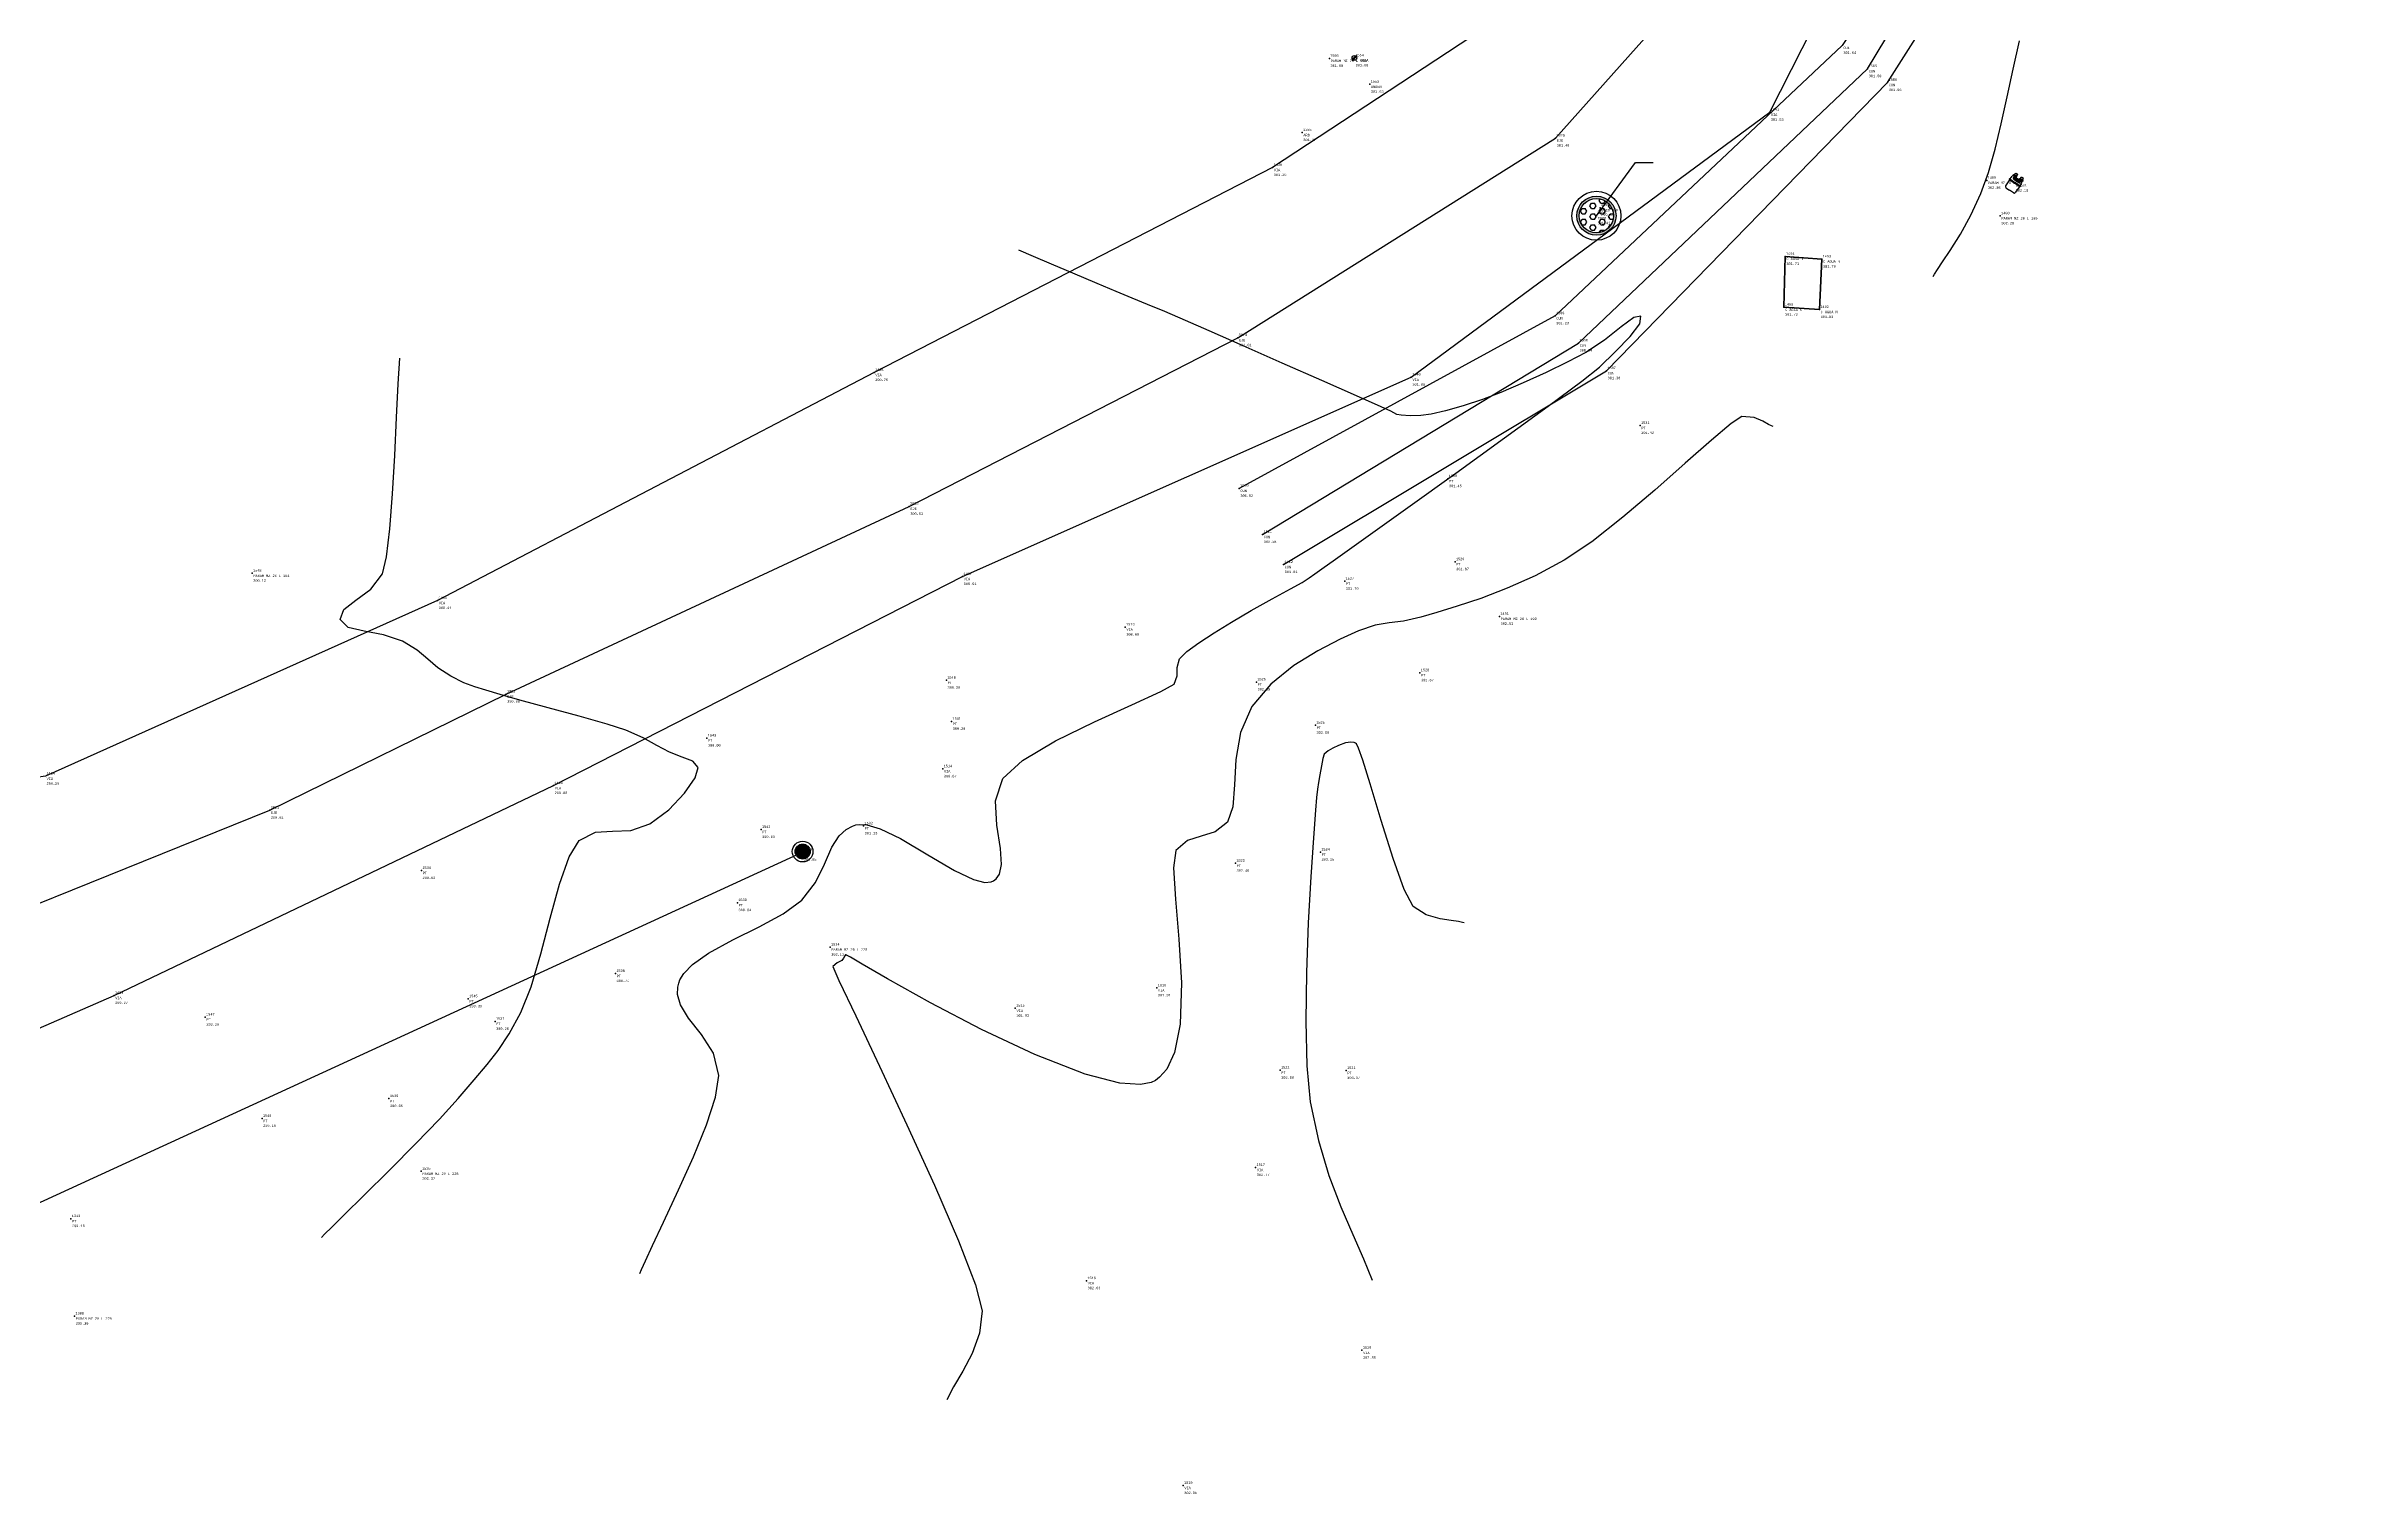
# Model space of a CAD drawing. Header units: metres. Extents: x 5050628 to 5051715, y 2427226 to 2427693.
# Drawn here: x 5051230.58 to 5051277.56, y 2427319.34 to 2427348.92 of the extents above; entities that cross this region are included whole.
import ezdxf
from ezdxf.enums import TextEntityAlignment as Align

# ---------------------------------------------------------------- set-up
doc = ezdxf.new("R2010")
doc.units = ezdxf.units.M
for name, color, linetype in [('1. Eje Vía', 7, 'Continuous'), ('2', 7, 'Continuous'), ('C-TOPO-MINR-N', 11, 'Continuous'), ('CONTADOR AGUA', 255, 'Continuous'), ('Cuneta N', 150, 'Continuous'), ('CVL_PUNTO', 2, 'Continuous'), ('CVL_PUNTO_COR', 2, 'Continuous'), ('CVL_PUNTO_NUM', 2, 'Continuous'), ('POSTE', 2, 'Continuous'), ('POZO', 251, 'Continuous'), ('Red Baja Tension', 30, 'Continuous'), ('Texto', 7, 'Continuous'), ('Vía', 40, 'Continuous')]:
    doc.layers.add(name, color=color, linetype=linetype)
doc.layers.add('C. Agua Negras', color=35, linetype='Continuous', lineweight=40)
doc.layers.add('Poste Baja tension', color=30, linetype='Continuous', lineweight=100)
doc.styles.add('MONOTXT4', font='monotxt4.shx')

# ---------------------------------------------------------------- blocks, each defined once
blk = doc.blocks.new('POZO')
h = blk.add_hatch(color=251)
h.dxf.hatch_style = 1
h.paths.add_polyline_path([(0.4, 0, 1), (-0.4, 0, 1)])
h.paths.add_polyline_path([(-0.35, 0, -1), (0.35, 0, -1)], flags=16)
h = blk.add_hatch()
h.set_pattern_fill('HEX', color=252, scale=0.02)
h.set_pattern_definition([(0, (-1173315.06659, -1368270.07615), (0, 0.109985226308), [0.0635, -0.127]), (120, (-1173315.06659, -1368270.07615), (-0.095250000024, -0.054992613154), [0.0635, -0.127]), (60, (-1173315.00309, -1368270.07615), (-0.095250000024, 0.054992613154), [0.0635, -0.127])])
h.paths.add_polyline_path([(-0.35, 0, 1), (0.35, 0, 1)])
at = {"color": 252}
for radius in [0.5, 0.4, 0.35]:
    blk.add_circle((0, 0), radius, dxfattribs=at)
blk = doc.blocks.new('POSTE')
at = {"layer": 'POSTE'}
h = blk.add_hatch(color=30, dxfattribs=at)
edge = h.paths.add_edge_path()
edge.add_arc((992.96, 972.38), 0.558, 0, 360)
at = {"layer": 'POSTE', "color": 30}
for radius in [0.768, 0.558]:
    blk.add_circle((992.96, 972.38, 192.94), radius, dxfattribs=at)
blk = doc.blocks.new('A$Cd4a49434')
at = {"layer": 'POSTE', "xscale": 0.6787685145199105, "yscale": 0.6787685145199105, "zscale": 0.6787685145199105, "rotation": 349.84833}
blk.add_blockref('POSTE', (-779.25, -530.37, 158.25), dxfattribs=at)
blk = doc.blocks.new('CONT')
for p, q in [((-0.02, 0.02), (-0.14, -0.11)), ((-0.02, 0.02), (0.11, 0.14)), ((0.02, -0.02), (0.14, 0.11)), ((0.02, -0.02), (-0.11, -0.14))]:
    blk.add_line(p, q)
blk.add_circle((0, 0), 0.125)
blk = doc.blocks.new('A$Cf7b1f20d')
at = {"layer": '2', "xscale": 2, "yscale": 2, "zscale": 2}
blk.add_blockref('CONT', (0.28, 0.28), dxfattribs=at)
blk = doc.blocks.new('*X64')
at = {"color": 0}
for p, q in [((834, 177, 2), (835, 178, 2)), ((834, 177, 2), (834, 178, 2)), ((834, 177, 2), (834, 178, 2)), ((834, 176, 2), (834, 177, 2)), ((834, 175, 2), (834, 176, 2)), ((834, 176, 2), (834, 176, 2)), ((834, 174, 2), (835, 175, 2)), ((834, 174, 2), (835, 175, 2)), ((834, 175, 2), (834, 175, 2)), ((835, 176, 2), (837, 178, 2)), ((835, 177, 2), (836, 178, 2)), ((835, 177, 2), (836, 178, 2)), ((835, 177, 2), (835, 178, 2)), ((835, 176, 2), (836, 177, 2)), ((835, 174, 2), (836, 176, 2)), ((835, 175, 2), (836, 176, 2)), ((835, 174, 2), (836, 175, 2)), ((836, 174, 2), (836, 175, 2)), ((836, 174, 2), (837, 175, 2)), ((837, 176, 2), (839, 178, 2)), ((837, 177, 2), (838, 178, 2)), ((837, 177, 2), (838, 178, 2)), ((837, 177, 2), (837, 178, 2)), ((837, 176, 2), (839, 178, 2)), ((837, 176, 2), (838, 177, 2)), ((837, 175, 2), (838, 176, 2)), ((837, 174, 2), (838, 176, 2)), ((837, 174, 2), (837, 175, 2)), ((838, 174, 2), (838, 175, 2)), ((838, 174, 2), (839, 175, 2)), ((838, 174, 2), (839, 175, 2)), ((839, 177, 2), (839, 178, 2)), ((839, 177, 2), (840, 178, 2)), ((839, 177, 2), (840, 177, 2)), ((839, 176, 2), (840, 177, 2)), ((839, 176, 2), (840, 177, 2)), ((839, 175, 2), (840, 176, 2)), ((839, 174, 2), (840, 176, 2)), ((839, 174, 2), (840, 175, 2)), ((840, 174, 2), (840, 175, 2))]:
    blk.add_line(p, q, dxfattribs=at)
blk = doc.blocks.new('gas')
for p, q in [((840269.27, 1366923.32, -0.27), (840269.23, 1366923.32, -0.27)), ((840269.23, 1366923.24, -0.27), (840269.23, 1366923.32, -0.27)), ((840269.28, 1366923.28, -0.27), (840269.23, 1366923.28, -0.27)), ((840269.27, 1366923.24, -0.27), (840269.23, 1366923.24, -0.27)), ((840269.28, 1366923.33, -0.27), (840269.31, 1366923.67, -0.27)), ((840269.28, 1366923.32, -0.27), (840269.9, 1366923.32, -0.27)), ((840269.28, 1366923.28, -0.27), (840269.9, 1366923.28, -0.27)), ((840269.28, 1366923.24, -0.27), (840269.9, 1366923.24, -0.27)), ((840269.28, 1366923.23, -0.27), (840269.31, 1366922.48, -0.27)), ((840269.36, 1366923.8, -0.27), (840269.36, 1366923.91, -0.27)), ((840269.36, 1366923.82, -0.27), (840269.74, 1366923.82, -0.27)), ((840269.36, 1366923.8, -0.27), (840269.74, 1366923.8, -0.27)), ((840269.4, 1366923.93, -0.27), (840269.55, 1366923.93, -0.27)), ((840269.42, 1366923.93, -0.27), (840269.42, 1366924.14, -0.27)), ((840269.42, 1366924.14, -0.27), (840269.67, 1366924.14, -0.27)), ((840269.42, 1366923.78, -0.27), (840269.42, 1366923.8, -0.27)), ((840269.43, 1366923.78, -0.27), (840269.9, 1366923.78, -0.27)), ((840269.45, 1366923.91, -0.27), (840269.45, 1366923.82, -0.27)), ((840269.51, 1366923.53, -0.27), (840269.51, 1366923.78, -0.27)), ((840269.51, 1366923.53, -0.27), (840269.9, 1366923.53, -0.27)), ((840269.53, 1366923.76, -0.27), (840269.9, 1366923.76, -0.27)), ((840269.53, 1366923.55, -0.27), (840269.53, 1366923.76, -0.27)), ((840269.53, 1366923.55, -0.27), (840269.9, 1366923.55, -0.27)), ((840269.69, 1366923.93, -0.27), (840269.55, 1366923.93, -0.27)), ((840269.57, 1366923.59, -0.27), (840269.57, 1366923.72, -0.27)), ((840269.57, 1366923.72, -0.27), (840270.01, 1366923.72, -0.27)), ((840269.57, 1366923.59, -0.27), (840270.01, 1366923.59, -0.27)), ((840269.62, 1366923.68, -0.27), (840269.64, 1366923.68, -0.27)), ((840269.62, 1366923.64, -0.27), (840269.62, 1366923.68, -0.27)), ((840269.62, 1366923.64, -0.27), (840269.64, 1366923.64, -0.27)), ((840269.64, 1366923.91, -0.27), (840269.64, 1366923.82, -0.27)), ((840269.64, 1366923.64, -0.27), (840269.64, 1366923.68, -0.27)), ((840269.66, 1366923.68, -0.27), (840269.68, 1366923.68, -0.27)), ((840269.66, 1366923.64, -0.27), (840269.66, 1366923.68, -0.27)), ((840269.66, 1366923.64, -0.27), (840269.68, 1366923.64, -0.27)), ((840269.67, 1366923.93, -0.27), (840269.67, 1366924.14, -0.27)), ((840269.67, 1366923.78, -0.27), (840269.67, 1366923.8, -0.27)), ((840269.68, 1366923.64, -0.27), (840269.68, 1366923.68, -0.27)), ((840269.71, 1366923.68, -0.27), (840269.73, 1366923.68, -0.27)), ((840269.71, 1366923.64, -0.27), (840269.71, 1366923.68, -0.27)), ((840269.71, 1366923.64, -0.27), (840269.73, 1366923.64, -0.27)), ((840269.73, 1366923.8, -0.27), (840269.73, 1366923.91, -0.27)), ((840269.73, 1366923.64, -0.27), (840269.73, 1366923.68, -0.27)), ((840269.75, 1366923.68, -0.27), (840269.77, 1366923.68, -0.27)), ((840269.75, 1366923.64, -0.27), (840269.75, 1366923.68, -0.27)), ((840269.75, 1366923.64, -0.27), (840269.77, 1366923.64, -0.27)), ((840269.77, 1366923.64, -0.27), (840269.77, 1366923.68, -0.27)), ((840269.79, 1366923.68, -0.27), (840269.81, 1366923.68, -0.27)), ((840269.79, 1366923.64, -0.27), (840269.79, 1366923.68, -0.27)), ((840269.79, 1366923.64, -0.27), (840269.81, 1366923.64, -0.27)), ((840269.81, 1366923.64, -0.27), (840269.81, 1366923.68, -0.27)), ((840269.83, 1366923.68, -0.27), (840269.85, 1366923.68, -0.27)), ((840269.83, 1366923.64, -0.27), (840269.83, 1366923.68, -0.27)), ((840269.83, 1366923.64, -0.27), (840269.85, 1366923.64, -0.27)), ((840269.85, 1366923.64, -0.27), (840269.85, 1366923.68, -0.27)), ((840269.86, 1366923.69, -0.27), (840269.86, 1366923.62, -0.27)), ((840269.86, 1366923.69, -0.27), (840269.99, 1366923.69, -0.27)), ((840269.86, 1366923.62, -0.27), (840269.99, 1366923.62, -0.27)), ((840269.87, 1366923.68, -0.27), (840269.89, 1366923.68, -0.27)), ((840269.87, 1366923.64, -0.27), (840269.87, 1366923.68, -0.27)), ((840269.87, 1366923.64, -0.27), (840269.89, 1366923.64, -0.27)), ((840269.89, 1366923.64, -0.27), (840269.89, 1366923.68, -0.27)), ((840270.37, 1366923.78, -0.27), (840269.9, 1366923.78, -0.27)), ((840270.28, 1366923.76, -0.27), (840269.9, 1366923.76, -0.27)), ((840270.28, 1366923.55, -0.27), (840269.9, 1366923.55, -0.27)), ((840270.3, 1366923.53, -0.27), (840269.9, 1366923.53, -0.27)), ((840270.53, 1366923.32, -0.27), (840269.9, 1366923.32, -0.27)), ((840270.53, 1366923.28, -0.27), (840269.9, 1366923.28, -0.27)), ((840270.53, 1366923.24, -0.27), (840269.9, 1366923.24, -0.27)), ((840269.91, 1366923.68, -0.27), (840269.94, 1366923.68, -0.27)), ((840269.91, 1366923.64, -0.27), (840269.91, 1366923.68, -0.27)), ((840269.91, 1366923.64, -0.27), (840269.94, 1366923.64, -0.27)), ((840269.94, 1366923.64, -0.27), (840269.94, 1366923.68, -0.27)), ((840269.96, 1366923.68, -0.27), (840269.98, 1366923.68, -0.27)), ((840269.96, 1366923.64, -0.27), (840269.96, 1366923.68, -0.27)), ((840269.96, 1366923.64, -0.27), (840269.98, 1366923.64, -0.27)), ((840269.98, 1366923.64, -0.27), (840269.98, 1366923.68, -0.27)), ((840269.99, 1366923.69, -0.27), (840269.99, 1366923.62, -0.27)), ((840270.01, 1366923.59, -0.27), (840270.01, 1366923.72, -0.27)), ((840270.07, 1366923.8, -0.27), (840270.07, 1366923.91, -0.27)), ((840270.44, 1366923.82, -0.27), (840270.07, 1366923.82, -0.27)), ((840270.44, 1366923.8, -0.27), (840270.07, 1366923.8, -0.27)), ((840270.11, 1366923.93, -0.27), (840270.26, 1366923.93, -0.27)), ((840270.38, 1366924.14, -0.27), (840270.13, 1366924.14, -0.27)), ((840270.13, 1366923.93, -0.27), (840270.13, 1366924.14, -0.27)), ((840270.13, 1366923.78, -0.27), (840270.13, 1366923.8, -0.27)), ((840270.16, 1366923.91, -0.27), (840270.16, 1366923.82, -0.27)), ((840270.4, 1366923.93, -0.27), (840270.26, 1366923.93, -0.27)), ((840270.28, 1366923.55, -0.27), (840270.28, 1366923.76, -0.27)), ((840270.3, 1366923.53, -0.27), (840270.3, 1366923.78, -0.27)), ((840270.35, 1366923.91, -0.27), (840270.35, 1366923.82, -0.27)), ((840270.38, 1366923.93, -0.27), (840270.38, 1366924.14, -0.27)), ((840270.38, 1366923.78, -0.27), (840270.38, 1366923.8, -0.27)), ((840270.44, 1366923.8, -0.27), (840270.44, 1366923.91, -0.27)), ((840270.53, 1366923.23, -0.27), (840270.49, 1366922.48, -0.27)), ((840270.53, 1366923.33, -0.27), (840270.5, 1366923.67, -0.27)), ((840270.53, 1366923.28, -0.27), (840270.57, 1366923.28, -0.27)), ((840270.54, 1366923.32, -0.27), (840270.57, 1366923.32, -0.27)), ((840270.54, 1366923.24, -0.27), (840270.57, 1366923.24, -0.27)), ((840270.57, 1366923.24, -0.27), (840270.57, 1366923.32, -0.27)), ((840269.44, 1366922.36, -0.27), (840269.9, 1366922.36, -0.27)), ((840270.37, 1366922.36, -0.27), (840269.9, 1366922.36, -0.27))]:
    blk.add_line(p, q)
blk.add_circle((840270.13, 1366923.66, -0.27), 0.0262)
for centre, radius, start, end in [((840269.27, 1366923.33, -0.27), 0.0104, 270, 354.8056), ((840269.27, 1366923.23, -0.27), 0.0104, 2.7263, 90), ((840269.43, 1366923.66, -0.27), 0.125, 90, 174.8056), ((840269.41, 1366923.86, -0.27), 0.0649, 42.9903, 138.0008), ((840269.55, 1366923.71, -0.27), 0.216, 89.6554, 115.4022), ((840269.55, 1366923.71, -0.27), 0.216, 64.5978, 90.3446), ((840269.69, 1366923.86, -0.27), 0.0649, 41.9992, 137.0097), ((840270.12, 1366923.86, -0.27), 0.0649, 42.9903, 138.0008), ((840270.2, 1366923.66, -0.27), 0.0577, 202.5546, 161.6842), ((840270.26, 1366923.71, -0.27), 0.216, 89.6554, 115.4022), ((840270.26, 1366923.71, -0.27), 0.216, 64.5978, 90.3446), ((840270.4, 1366923.86, -0.27), 0.0649, 41.9992, 137.0097), ((840270.37, 1366923.66, -0.27), 0.125, 5.1944, 90), ((840270.54, 1366923.33, -0.27), 0.0104, 185.1944, 270), ((840270.54, 1366923.23, -0.27), 0.0104, 90, 177.2737), ((840269.44, 1366922.49, -0.27), 0.125, 182.7263, 270), ((840270.37, 1366922.49, -0.27), 0.125, 270, 357.2737)]:
    blk.add_arc(centre, radius, start, end)
blk.add_point((840269.55, 1366924.14, -0.27))
blk.add_point((840269.55, 1366924.14, -0.27))
blk.add_point((840269.55, 1366924.14, -0.27))
blk.add_point((840269.55, 1366924.14, -0.27))
at = {"xscale": 0.0208869013937668, "yscale": 0.0208869013937668, "zscale": 0.0208869013937668}
blk.add_blockref('*X64', (840252.45, 1366919.98, -0.32), dxfattribs=at)

msp = doc.modelspace()

# ---------------------------------------------------------------- linework, layer by layer
at = {"layer": '1. Eje Vía', "elevation": 280.286, "flags": 128}
msp.add_lwpolyline([(5051150.408, 2427351.49), (5051156.419, 2427347.745), (5051162.94, 2427344.117), (5051168.499, 2427340.57), (5051174.934, 2427336.582), (5051180.79, 2427333.669), (5051186.752, 2427331.015), (5051193.116, 2427328.719), (5051199.337, 2427326.957), (5051205.345, 2427326.088), (5051211.607, 2427326.197), (5051217.738, 2427327.375), (5051223.659, 2427328.946), (5051229.273, 2427330.943), (5051235.148, 2427333.311), (5051239.975, 2427335.681), (5051248.21, 2427339.517), (5051254.922, 2427342.961), (5051261.415, 2427347.039), (5051266.53, 2427352.767), (5051269.764, 2427359.455), (5051272.559, 2427367.427), (5051273.15, 2427374.881), (5051270.525, 2427382.7)], dxfattribs=at)
at = {"layer": 'C-TOPO-MINR-N', "color": 32, "linetype": 'Continuous', "lineweight": -3}
for points in [[(5051269.132, 2427344.212, 302.966), (5051269.159, 2427344.258, 302.966), (5051269.219, 2427344.354, 302.966), (5051269.321, 2427344.51, 302.966), (5051269.475, 2427344.743, 302.966), (5051269.685, 2427345.076, 302.966), (5051269.901, 2427345.463, 302.966), (5051270.105, 2427345.91, 302.966), (5051270.257, 2427346.337, 302.966), (5051270.393, 2427346.815, 302.966), (5051270.52, 2427347.332, 302.966), (5051270.642, 2427347.88, 302.966), (5051270.765, 2427348.447, 302.966), (5051270.895, 2427349.024, 302.966)], [(5051242.711, 2427323.849, 301.966), (5051242.744, 2427323.93, 301.966), (5051242.822, 2427324.11, 301.966), (5051242.964, 2427324.421, 301.966), (5051243.189, 2427324.897, 301.966), (5051243.499, 2427325.554, 301.966), (5051243.806, 2427326.232, 301.966), (5051244.07, 2427326.882, 301.966), (5051244.255, 2427327.453, 301.966), (5051244.321, 2427327.895, 301.966), (5051244.212, 2427328.349, 301.966), (5051243.971, 2427328.727, 301.966), (5051243.703, 2427329.066, 301.966), (5051243.539, 2427329.335, 301.966), (5051243.48, 2427329.547, 301.966), (5051243.485, 2427329.698, 301.966), (5051243.503, 2427329.777, 301.966), (5051243.528, 2427329.844, 301.966), (5051243.605, 2427329.973, 301.966), (5051243.783, 2427330.157, 301.966), (5051244.11, 2427330.388, 301.966), (5051244.61, 2427330.661, 301.966), (5051245.144, 2427330.927, 301.966), (5051245.637, 2427331.194, 301.966), (5051246.016, 2427331.473, 301.966), (5051246.298, 2427331.836, 301.966), (5051246.48, 2427332.21, 301.966), (5051246.631, 2427332.555, 301.966), (5051246.777, 2427332.786, 301.966), (5051246.925, 2427332.919, 301.966), (5051247.051, 2427332.985, 301.966), (5051247.124, 2427333.009, 301.966), (5051247.191, 2427333.022, 301.966), (5051247.345, 2427333.014, 301.966), (5051247.615, 2427332.933, 301.966), (5051248.03, 2427332.731, 301.966), (5051248.591, 2427332.4, 301.966), (5051249.137, 2427332.077, 301.966), (5051249.522, 2427331.895, 301.966), (5051249.758, 2427331.836, 301.966), (5051249.883, 2427331.847, 301.966), (5051249.934, 2427331.869, 301.966), (5051249.985, 2427331.908, 301.966), (5051250.056, 2427332.006, 301.966), (5051250.099, 2427332.202, 301.966), (5051250.075, 2427332.53, 301.966), (5051249.998, 2427333.007, 301.966), (5051249.975, 2427333.503, 301.966), (5051250.121, 2427333.956, 301.966), (5051250.528, 2427334.326, 301.966), (5051251.201, 2427334.725, 301.966), (5051251.995, 2427335.116, 301.966), (5051252.761, 2427335.464, 301.966), (5051253.354, 2427335.734, 301.966), (5051253.626, 2427335.888, 301.966), (5051253.684, 2427336.057, 301.966), (5051253.682, 2427336.226, 301.966), (5051253.735, 2427336.402, 301.966), (5051253.882, 2427336.552, 301.966), (5051254.126, 2427336.73, 301.966), (5051254.439, 2427336.931, 301.966), (5051254.793, 2427337.152, 301.966), (5051255.197, 2427337.393, 301.966), (5051255.627, 2427337.63, 301.966), (5051256, 2427337.831, 301.966), (5051256.236, 2427337.963, 301.966), (5051256.383, 2427338.059, 301.966), (5051256.497, 2427338.139, 301.966), (5051256.641, 2427338.242, 301.966), (5051256.918, 2427338.439, 301.966), (5051257.541, 2427338.882, 301.966), (5051258.399, 2427339.494, 301.966), (5051259.381, 2427340.198, 301.966), (5051260.374, 2427340.914, 301.966), (5051261.267, 2427341.566, 301.966), (5051261.95, 2427342.074, 301.966), (5051262.31, 2427342.363, 301.966), (5051262.639, 2427342.679, 301.966), (5051262.937, 2427342.989, 301.966), (5051263.134, 2427343.245, 301.966), (5051263.16, 2427343.402, 301.966), (5051263.012, 2427343.377, 301.966), (5051262.753, 2427343.184, 301.966), (5051262.416, 2427342.914, 301.966), (5051262.036, 2427342.66, 301.966), (5051261.668, 2427342.468, 301.966), (5051261.223, 2427342.252, 301.966), (5051260.75, 2427342.037, 301.966), (5051260.299, 2427341.844, 301.966), (5051259.921, 2427341.698, 301.966), (5051259.525, 2427341.568, 301.966), (5051259.167, 2427341.47, 301.966), (5051258.871, 2427341.403, 301.966), (5051258.66, 2427341.37, 301.966), (5051258.443, 2427341.364, 301.966), (5051258.26, 2427341.378, 301.966), (5051258.169, 2427341.392, 301.966), (5051258.109, 2427341.425, 301.966), (5051258.049, 2427341.461, 301.966), (5051257.852, 2427341.55, 301.966), (5051257.347, 2427341.774, 301.966), (5051256.64, 2427342.088, 301.966), (5051255.833, 2427342.445, 301.966), (5051255.031, 2427342.799, 301.966), (5051254.337, 2427343.104, 301.966), (5051253.856, 2427343.314, 301.966), (5051253.431, 2427343.495, 301.966), (5051253.082, 2427343.64, 301.966), (5051252.766, 2427343.77, 301.966), (5051252.438, 2427343.906, 301.966), (5051252.054, 2427344.066, 301.966), (5051251.552, 2427344.278, 301.966), (5051251.118, 2427344.463, 301.966), (5051250.751, 2427344.62, 301.966), (5051250.45, 2427344.749, 301.966)], [(5051236.204, 2427324.585, 300.966), (5051236.269, 2427324.65, 300.966), (5051236.416, 2427324.797, 300.966), (5051236.672, 2427325.051, 300.966), (5051237.064, 2427325.437, 300.966), (5051237.598, 2427325.964, 300.966), (5051238.131, 2427326.5, 300.966), (5051238.614, 2427327.001, 300.966), (5051238.994, 2427327.422, 300.966), (5051239.325, 2427327.806, 300.966), (5051239.589, 2427328.114, 300.966), (5051239.816, 2427328.406, 300.966), (5051240.036, 2427328.741, 300.966), (5051240.278, 2427329.178, 300.966), (5051240.49, 2427329.706, 300.966), (5051240.688, 2427330.38, 300.966), (5051240.879, 2427331.109, 300.966), (5051241.069, 2427331.799, 300.966), (5051241.264, 2427332.358, 300.966), (5051241.47, 2427332.694, 300.966), (5051241.8, 2427332.864, 300.966), (5051242.151, 2427332.885, 300.966), (5051242.523, 2427332.895, 300.966), (5051242.914, 2427333.03, 300.966), (5051243.299, 2427333.322, 300.966), (5051243.621, 2427333.661, 300.966), (5051243.837, 2427333.973, 300.966), (5051243.901, 2427334.184, 300.966), (5051243.792, 2427334.315, 300.966), (5051243.574, 2427334.394, 300.966), (5051243.312, 2427334.494, 300.966), (5051243.055, 2427334.636, 300.966), (5051242.776, 2427334.788, 300.966), (5051242.42, 2427334.946, 300.966), (5051242.039, 2427335.07, 300.966), (5051241.469, 2427335.23, 300.966), (5051240.834, 2427335.402, 300.966), (5051240.255, 2427335.559, 300.966), (5051239.853, 2427335.676, 300.966), (5051239.563, 2427335.765, 300.966), (5051239.336, 2427335.833, 300.966), (5051239.115, 2427335.915, 300.966), (5051238.846, 2427336.047, 300.966), (5051238.583, 2427336.218, 300.966), (5051238.376, 2427336.396, 300.966), (5051238.157, 2427336.579, 300.966), (5051237.862, 2427336.764, 300.966), (5051237.473, 2427336.896, 300.966), (5051237.074, 2427336.966, 300.966), (5051236.75, 2427337.046, 300.966), (5051236.586, 2427337.206, 300.966), (5051236.659, 2427337.41, 300.966), (5051236.909, 2427337.602, 300.966), (5051237.214, 2427337.829, 300.966), (5051237.45, 2427338.139, 300.966), (5051237.533, 2427338.486, 300.966), (5051237.6, 2427339.055, 300.966), (5051237.655, 2427339.771, 300.966), (5051237.701, 2427340.555, 300.966), (5051237.739, 2427341.331, 300.966), (5051237.774, 2427342.02, 300.966), (5051237.807, 2427342.547, 300.966)], [(5051265.858, 2427341.148, 302.966), (5051265.829, 2427341.159, 302.966), (5051265.763, 2427341.192, 302.966), (5051265.647, 2427341.254, 302.966), (5051265.47, 2427341.331, 302.966), (5051265.222, 2427341.352, 302.966), (5051265.003, 2427341.211, 302.966), (5051264.6, 2427340.871, 302.966), (5051264.062, 2427340.396, 302.966), (5051263.442, 2427339.85, 302.966), (5051262.79, 2427339.295, 302.966), (5051262.157, 2427338.796, 302.966), (5051261.594, 2427338.416, 302.966), (5051261.001, 2427338.1, 302.966), (5051260.427, 2427337.843, 302.966), (5051259.89, 2427337.638, 302.966), (5051259.405, 2427337.477, 302.966), (5051258.992, 2427337.352, 302.966), (5051258.666, 2427337.256, 302.966), (5051258.306, 2427337.172, 302.966), (5051258.015, 2427337.137, 302.966), (5051257.73, 2427337.09, 302.966), (5051257.389, 2427336.972, 302.966), (5051257.015, 2427336.803, 302.966), (5051256.556, 2427336.569, 302.966), (5051256.065, 2427336.265, 302.966), (5051255.599, 2427335.887, 302.966), (5051255.213, 2427335.428, 302.966), (5051254.978, 2427334.9, 302.966), (5051254.884, 2427334.349, 302.966), (5051254.857, 2427333.827, 302.966), (5051254.825, 2427333.383, 302.966), (5051254.715, 2427333.068, 302.966), (5051254.464, 2427332.868, 302.966), (5051254.176, 2427332.779, 302.966), (5051253.893, 2427332.689, 302.966), (5051253.661, 2427332.487, 302.966), (5051253.612, 2427332.136, 302.966), (5051253.65, 2427331.497, 302.966), (5051253.722, 2427330.678, 302.966), (5051253.771, 2427329.788, 302.966), (5051253.743, 2427328.938, 302.966), (5051253.63, 2427328.36, 302.966), (5051253.472, 2427328.022, 302.966), (5051253.327, 2427327.856, 302.966), (5051253.24, 2427327.793, 302.966), (5051253.153, 2427327.752, 302.966), (5051252.935, 2427327.709, 302.966), (5051252.512, 2427327.738, 302.966), (5051251.807, 2427327.921, 302.966), (5051250.779, 2427328.321, 302.966), (5051249.689, 2427328.834, 302.966), (5051248.649, 2427329.378, 302.966), (5051247.767, 2427329.868, 302.966), (5051247.25, 2427330.167, 302.966), (5051247.009, 2427330.308, 302.966), (5051246.931, 2427330.352, 302.966), (5051246.92, 2427330.358, 302.966), (5051246.913, 2427330.354, 302.966), (5051246.897, 2427330.334, 302.966), (5051246.869, 2427330.289, 302.966), (5051246.837, 2427330.243, 302.966), (5051246.741, 2427330.191, 302.966), (5051246.649, 2427330.116, 302.966), (5051246.775, 2427329.832, 302.966), (5051247.118, 2427329.109, 302.966), (5051247.605, 2427328.082, 302.966), (5051248.165, 2427326.884, 302.966), (5051248.727, 2427325.652, 302.966), (5051249.218, 2427324.518, 302.966), (5051249.567, 2427323.619, 302.966), (5051249.703, 2427323.088, 302.966), (5051249.648, 2427322.629, 302.966), (5051249.499, 2427322.216, 302.966), (5051249.306, 2427321.85, 302.966), (5051249.116, 2427321.533, 302.966), (5051248.977, 2427321.266, 302.966)], [(5051259.551, 2427331.009, 303.966), (5051259.514, 2427331.02, 303.966), (5051259.43, 2427331.036, 303.966), (5051259.283, 2427331.057, 303.966), (5051259.06, 2427331.091, 303.966), (5051258.77, 2427331.174, 303.966), (5051258.508, 2427331.344, 303.966), (5051258.322, 2427331.691, 303.966), (5051258.095, 2427332.327, 303.966), (5051257.854, 2427333.098, 303.966), (5051257.628, 2427333.85, 303.966), (5051257.476, 2427334.334, 303.966), (5051257.389, 2427334.578, 303.966), (5051257.346, 2427334.665, 303.966), (5051257.331, 2427334.682, 303.966), (5051257.301, 2427334.694, 303.966), (5051257.234, 2427334.703, 303.966), (5051257.123, 2427334.686, 303.966), (5051256.98, 2427334.633, 303.966), (5051256.865, 2427334.579, 303.966), (5051256.769, 2427334.525, 303.966), (5051256.691, 2427334.455, 303.966), (5051256.661, 2427334.366, 303.966), (5051256.633, 2427334.217, 303.966), (5051256.602, 2427334.036, 303.966), (5051256.573, 2427333.878, 303.966), (5051256.551, 2427333.742, 303.966), (5051256.533, 2427333.571, 303.966), (5051256.511, 2427333.313, 303.966), (5051256.468, 2427332.746, 303.966), (5051256.415, 2427331.952, 303.966), (5051256.363, 2427331.009, 303.966), (5051256.325, 2427329.998, 303.966), (5051256.311, 2427328.999, 303.966), (5051256.334, 2427328.091, 303.966), (5051256.404, 2427327.354, 303.966), (5051256.569, 2427326.563, 303.966), (5051256.786, 2427325.85, 303.966), (5051257.028, 2427325.212, 303.966), (5051257.272, 2427324.646, 303.966), (5051257.493, 2427324.147, 303.966), (5051257.666, 2427323.712, 303.966)]]:
    msp.add_polyline3d(points, dxfattribs=at)
at = {"layer": 'C. Agua Negras', "elevation": 302.173, "flags": 128}
msp.add_lwpolyline([(5051266.106, 2427344.622), (5051266.855, 2427344.568), (5051266.806, 2427343.537), (5051266.08, 2427343.585), (5051266.106, 2427344.622)], dxfattribs=at)
at = {"layer": 'Cuneta N'}
for points in [[(5051255.858, 2427338.328, 301.473), (5051262.456, 2427342.287, 301.848), (5051268.199, 2427348.174, 302.124), (5051270.74, 2427352.182, 302.422), (5051272.858, 2427356.285, 302.739), (5051275.22, 2427360.818, 303.205), (5051276.565, 2427363.578, 303.581), (5051276.819, 2427366.338, 303.594), (5051277.562, 2427370.845, 303.894), (5051277.173, 2427375.476, 304.039), (5051276.825, 2427378.479, 304.441)], [(5051275.704, 2427378.068, 304.255), (5051276.238, 2427375.265, 304.036), (5051276.015, 2427371.372, 303.881), (5051275.343, 2427366.425, 303.432), (5051275.133, 2427363.755, 303.187), (5051273.906, 2427361.342, 303.001), (5051271.752, 2427357.149, 302.65), (5051269.746, 2427352.692, 302.358), (5051267.27, 2427348.932, 302.107), (5051261.405, 2427343.408, 301.694), (5051254.953, 2427339.884, 301.284)], [(5051255.43, 2427338.942, 301.047), (5051261.882, 2427342.852, 301.408), (5051267.789, 2427348.456, 301.968), (5051270.234, 2427352.506, 302.196), (5051272.377, 2427356.567, 302.412), (5051274.515, 2427361.225, 302.971), (5051275.742, 2427363.675, 303.107), (5051276.037, 2427366.285, 303.124), (5051276.808, 2427371.069, 303.564), (5051276.635, 2427375.371, 303.874), (5051276.169, 2427378.106, 303.954)]]:
    msp.add_polyline3d(points, dxfattribs=at)
at = {"layer": 'CVL_PUNTO', "color": 4}
for p in [(5051256.794, 2427348.666, 302.064), (5051256.794, 2427348.666, 302.064), (5051257.307, 2427348.677, 302.146), (5051257.307, 2427348.677, 302.146), (5051257.619, 2427348.138, 302.099), (5051257.619, 2427348.138, 302.099), (5051267.789, 2427348.456, 301.968), (5051267.789, 2427348.456, 301.968), (5051268.199, 2427348.174, 302.124), (5051268.199, 2427348.174, 302.124), (5051256.239, 2427347.152, 301.836), (5051256.239, 2427347.152, 301.836), (5051265.79, 2427347.567, 301.994), (5051265.79, 2427347.567, 301.994), (5051261.415, 2427347.039, 301.945), (5051261.415, 2427347.039, 301.945), (5051255.635, 2427346.438, 301.756), (5051255.635, 2427346.438, 301.756), (5051270.222, 2427346.174, 302.548), (5051270.222, 2427346.174, 302.548), (5051270.791, 2427346.119, 302.649), (5051270.791, 2427346.119, 302.649), (5051262.25, 2427345.453, 301.878), (5051262.25, 2427345.453, 301.878), (5051262.324, 2427345.618, 300.292), (5051262.324, 2427345.618, 300.292), (5051270.499, 2427345.45, 302.665), (5051270.499, 2427345.45, 302.665), (5051266.106, 2427344.622, 302.173), (5051266.106, 2427344.622, 302.173), (5051266.855, 2427344.568, 302.258), (5051266.855, 2427344.568, 302.258), (5051261.405, 2427343.408, 301.694), (5051261.405, 2427343.408, 301.694), (5051266.08, 2427343.585, 302.259), (5051266.08, 2427343.585, 302.259), (5051266.806, 2427343.537, 302.301), (5051266.806, 2427343.537, 302.301), (5051254.922, 2427342.961, 301.472), (5051254.922, 2427342.961, 301.472), (5051261.882, 2427342.852, 301.408), (5051261.882, 2427342.852, 301.408), (5051247.494, 2427342.25, 301.219), (5051247.494, 2427342.25, 301.219), (5051258.468, 2427342.155, 301.544), (5051258.468, 2427342.155, 301.544), (5051262.456, 2427342.287, 301.848), (5051262.456, 2427342.287, 301.848), (5051263.142, 2427341.168, 301.883), (5051263.142, 2427341.168, 301.883), (5051259.215, 2427340.082, 301.915), (5051259.215, 2427340.082, 301.915), (5051254.953, 2427339.884, 301.284), (5051254.953, 2427339.884, 301.284), (5051248.21, 2427339.517, 301.074), (5051248.21, 2427339.517, 301.074), (5051255.43, 2427338.942, 301.047), (5051255.43, 2427338.942, 301.047), (5051255.858, 2427338.328, 301.473), (5051255.858, 2427338.328, 301.473), (5051259.362, 2427338.385, 302.339), (5051259.362, 2427338.385, 302.339), (5051234.789, 2427338.15, 300.583), (5051234.789, 2427338.15, 300.583), (5051249.301, 2427338.083, 300.976), (5051249.301, 2427338.083, 300.976), (5051257.107, 2427337.987, 302.164), (5051257.107, 2427337.987, 302.164), (5051238.577, 2427337.593, 300.607), (5051238.577, 2427337.593, 300.607), (5051260.269, 2427337.27, 302.974), (5051260.269, 2427337.27, 302.974), (5051252.624, 2427337.052, 301.152), (5051252.624, 2427337.052, 301.152), (5051248.971, 2427335.964, 300.77), (5051248.971, 2427335.964, 300.77), (5051255.304, 2427335.929, 302.554), (5051255.304, 2427335.929, 302.554), (5051258.644, 2427336.117, 303.141), (5051258.644, 2427336.117, 303.141), (5051239.975, 2427335.681, 300.522), (5051239.975, 2427335.681, 300.522), (5051249.076, 2427335.125, 300.749), (5051249.076, 2427335.125, 300.749), (5051256.508, 2427335.046, 303.47), (5051256.508, 2427335.046, 303.47), (5051244.077, 2427334.784, 300.463), (5051244.077, 2427334.784, 300.463), (5051248.896, 2427334.156, 301.341), (5051248.896, 2427334.156, 301.341), (5051240.945, 2427333.813, 300.343), (5051240.945, 2427333.813, 300.343), (5051235.148, 2427333.311, 300.078), (5051235.148, 2427333.311, 300.078), (5051245.184, 2427332.916, 300.495), (5051245.184, 2427332.916, 300.495), (5051247.279, 2427332.99, 301.595), (5051247.279, 2427332.99, 301.595), (5051246.034, 2427332.453, 301.512), (5051246.034, 2427332.453, 301.512), (5051254.875, 2427332.226, 302.93), (5051254.875, 2427332.226, 302.93), (5051256.611, 2427332.454, 303.718), (5051256.611, 2427332.454, 303.718), (5051238.247, 2427332.079, 300.083), (5051238.247, 2427332.079, 300.083), (5051244.701, 2427331.422, 301.307), (5051244.701, 2427331.422, 301.307), (5051246.596, 2427330.514, 302.581), (5051246.596, 2427330.514, 302.581), (5051242.21, 2427329.975, 301.175), (5051242.21, 2427329.975, 301.175), (5051231.967, 2427329.526, 299.74), (5051231.967, 2427329.526, 299.74), (5051239.203, 2427329.458, 299.859), (5051239.203, 2427329.458, 299.859), (5051250.379, 2427329.266, 302.385), (5051250.379, 2427329.266, 302.385), (5051253.27, 2427329.68, 302.377), (5051253.27, 2427329.68, 302.377), (5051233.831, 2427329.084, 299.664), (5051233.831, 2427329.084, 299.664), (5051239.75, 2427328.997, 300.725), (5051239.75, 2427328.997, 300.725), (5051255.787, 2427328, 303.442), (5051255.787, 2427328, 303.442), (5051257.137, 2427327.994, 303.834), (5051257.137, 2427327.994, 303.834), (5051237.584, 2427327.42, 300.527), (5051237.584, 2427327.42, 300.527), (5051234.99, 2427327.014, 299.654), (5051234.99, 2427327.014, 299.654), (5051255.288, 2427326.013, 303.236), (5051255.288, 2427326.013, 303.236), (5051238.243, 2427325.936, 300.836), (5051238.243, 2427325.936, 300.836), (5051231.086, 2427324.968, 299.643), (5051231.086, 2427324.968, 299.643), (5051251.833, 2427323.7, 303.099), (5051251.833, 2427323.7, 303.099), (5051231.162, 2427322.977, 299.822), (5051231.162, 2427322.977, 299.822), (5051257.46, 2427322.279, 303.346), (5051257.46, 2427322.279, 303.346), (5051253.808, 2427319.518, 303.32), (5051253.808, 2427319.518, 303.32)]:
    msp.add_point(p, dxfattribs=at)
at = {"layer": 'Red Baja Tension', "elevation": 299.394, "flags": 128}
msp.add_lwpolyline([(5051102.956, 2427380.625), (5051129.109, 2427368.104), (5051155.238, 2427352.931), (5051218.644, 2427319.881), (5051246.034, 2427332.453)], dxfattribs=at)
at = {"layer": 'Texto', "linetype": 'ByBlock', "lineweight": -2}
msp.add_line((5051263.049, 2427346.542, 301.878), (5051263.409, 2427346.542, 301.878), dxfattribs=at)
at = {"layer": 'Texto', "linetype": 'ByBlock', "lineweight": -2, "elevation": 301.878}
msp.add_lwpolyline([(5051262.25, 2427345.453), (5051263.049, 2427346.542)], dxfattribs=at)
at = {"layer": 'Vía'}
for points in [[(5051153.307, 2427348.436, 293.911), (5051160.669, 2427344.014, 294.268), (5051165.468, 2427341.089, 294.73), (5051173.648, 2427335.883, 295.371), (5051182.905, 2427331.507, 296.031), (5051194.853, 2427326.797, 296.997), (5051204.69, 2427324.57, 297.925), (5051212.397, 2427324.17, 298.554), (5051221.929, 2427326.337, 299.169), (5051229.406, 2427328.407, 299.596), (5051231.967, 2427329.526, 299.74), (5051240.945, 2427333.813, 300.343), (5051249.301, 2427338.083, 300.976), (5051258.468, 2427342.155, 301.544), (5051265.79, 2427347.567, 301.994), (5051269.973, 2427355.805, 302.504), (5051273.952, 2427362.912, 303.184), (5051274.767, 2427373.149, 303.854), (5051274.2, 2427378.187, 304.293), (5051274.279, 2427379.999, 304.413)], [(5051270.288, 2427378.499, 304.308), (5051270.619, 2427376.967, 304.094), (5051271.402, 2427373.219, 303.752), (5051269.827, 2427364.94, 303.132), (5051266.922, 2427357.62, 302.548), (5051263.041, 2427351.311, 302.166), (5051255.635, 2427346.438, 301.756), (5051247.494, 2427342.25, 301.219), (5051238.577, 2427337.593, 300.607), (5051230.566, 2427334.005, 299.761), (5051227.436, 2427333.544, 299.557), (5051220.759, 2427330.902, 299.121), (5051211.773, 2427327.62, 298.518), (5051205.06, 2427327.615, 297.912), (5051195.859, 2427329.965, 297.066), (5051184.501, 2427334.268, 295.988), (5051175.42, 2427338.686, 295.284), (5051167.328, 2427343.989, 294.802), (5051162.671, 2427346.669, 294.521), (5051154.726, 2427351.039, 294.059)]]:
    msp.add_polyline3d(points, dxfattribs=at)

# ---------------------------------------------------------------- block references
at = {"xscale": 0.2024484843805082, "yscale": 0.2024484843805082, "zscale": 0.2024484843805082, "rotation": 325.228308797205}
msp.add_blockref('gas', (4753713.875, 2297046.068, 302.704), dxfattribs=at)
at = {"layer": 'CONTADOR AGUA', "xscale": 0.1909267939007097, "yscale": 0.1909267939007097, "zscale": 0.1909267939007097, "rotation": 359.587882972625}
msp.add_blockref('A$Cf7b1f20d', (5051257.253, 2427348.623, 302.146), dxfattribs=at)
at = {"layer": 'Poste Baja tension', "xscale": 0.4053535161564476, "yscale": 0.4053535161564476, "zscale": 0.4053535161564476, "rotation": 359.587882972625}
msp.add_blockref('A$Cd4a49434', (5051245.822, 2427332.255, 185.492), dxfattribs=at)
at = {"layer": 'POZO'}
msp.add_blockref('POZO', (5051262.25, 2427345.453, 301.878), dxfattribs=at)

# ---------------------------------------------------------------- texts
at = {"layer": 'CVL_PUNTO_COR', "color": 4, "style": 'MONOTXT4'}
for s, p in [('301.60', (5051256.817, 2427348.543, 302.064)), ('301.68', (5051257.33, 2427348.554, 302.146)), ('301.64', (5051267.293, 2427348.809, 302.107)), ('301.50', (5051267.812, 2427348.333, 301.968)), ('301.63', (5051257.642, 2427348.015, 302.099)), ('301.66', (5051268.222, 2427348.051, 302.124)), ('301.53', (5051265.813, 2427347.444, 301.994)), ('301.37', (5051256.262, 2427347.029, 301.836)), ('301.48', (5051261.438, 2427346.916, 301.945)), ('301.29', (5051255.658, 2427346.315, 301.756)), ('302.08', (5051270.245, 2427346.051, 302.548)), ('302.18', (5051270.814, 2427345.996, 302.649)), ('301.41', (5051262.273, 2427345.33, 301.878)), ('299.83', (5051262.347, 2427345.495, 300.292)), ('302.20', (5051270.522, 2427345.327, 302.665)), ('301.71', (5051266.129, 2427344.499, 302.173)), ('301.79', (5051266.878, 2427344.445, 302.258)), ('301.79', (5051266.103, 2427343.462, 302.259)), ('301.83', (5051266.829, 2427343.414, 302.301)), ('301.23', (5051261.428, 2427343.285, 301.694)), ('301.01', (5051254.945, 2427342.838, 301.472)), ('300.94', (5051261.905, 2427342.729, 301.408)), ('300.75', (5051247.517, 2427342.127, 301.219)), ('301.08', (5051258.491, 2427342.032, 301.544)), ('301.38', (5051262.479, 2427342.164, 301.848)), ('301.42', (5051263.165, 2427341.045, 301.883)), ('300.82', (5051254.976, 2427339.761, 301.284)), ('301.45', (5051259.238, 2427339.959, 301.915)), ('300.61', (5051248.233, 2427339.394, 301.074)), ('300.58', (5051255.453, 2427338.819, 301.047)), ('301.01', (5051255.881, 2427338.205, 301.473)), ('301.87', (5051259.385, 2427338.262, 302.339)), ('300.12', (5051234.812, 2427338.027, 300.583)), ('300.51', (5051249.324, 2427337.96, 300.976)), ('301.70', (5051257.13, 2427337.864, 302.164)), ('300.14', (5051238.6, 2427337.47, 300.607)), ('300.69', (5051252.647, 2427336.929, 301.152)), ('302.51', (5051260.292, 2427337.147, 302.974)), ('300.30', (5051248.994, 2427335.841, 300.77)), ('302.67', (5051258.667, 2427335.994, 303.141)), ('300.06', (5051239.998, 2427335.558, 300.522)), ('302.09', (5051255.327, 2427335.806, 302.554)), ('300.28', (5051249.099, 2427335.002, 300.749)), ('303.00', (5051256.531, 2427334.923, 303.47)), ('300.00', (5051244.1, 2427334.661, 300.463)), ('300.87', (5051248.919, 2427334.033, 301.341)), ('299.29', (5051230.589, 2427333.882, 299.761)), ('299.88', (5051240.968, 2427333.69, 300.343)), ('299.61', (5051235.171, 2427333.188, 300.078)), ('300.03', (5051245.207, 2427332.793, 300.495)), ('301.13', (5051247.302, 2427332.867, 301.595)), ('301.05', (5051246.057, 2427332.33, 301.512)), ('302.46', (5051254.898, 2427332.103, 302.93)), ('303.25', (5051256.634, 2427332.331, 303.718)), ('299.62', (5051238.27, 2427331.956, 300.083)), ('300.84', (5051244.724, 2427331.299, 301.307)), ('302.11', (5051246.619, 2427330.391, 302.581)), ('300.71', (5051242.233, 2427329.852, 301.175)), ('299.27', (5051231.99, 2427329.403, 299.74)), ('299.39', (5051239.226, 2427329.335, 299.859)), ('301.91', (5051253.293, 2427329.557, 302.377)), ('299.20', (5051233.854, 2427328.961, 299.664)), ('300.26', (5051239.773, 2427328.874, 300.725)), ('301.92', (5051250.402, 2427329.143, 302.385)), ('302.98', (5051255.81, 2427327.877, 303.442)), ('303.37', (5051257.16, 2427327.871, 303.834)), ('300.06', (5051237.607, 2427327.297, 300.527)), ('299.19', (5051235.013, 2427326.891, 299.654)), ('300.37', (5051238.266, 2427325.813, 300.836)), ('302.77', (5051255.311, 2427325.89, 303.236)), ('299.18', (5051231.109, 2427324.845, 299.643)), ('302.63', (5051251.856, 2427323.577, 303.099)), ('299.36', (5051231.185, 2427322.854, 299.822)), ('302.88', (5051257.483, 2427322.156, 303.346)), ('302.85', (5051253.831, 2427319.395, 303.32))]:
    msp.add_text(s, height=0.05, dxfattribs=at).set_placement(p, align=Align.TOP_LEFT)
at = {"layer": 'CVL_PUNTO_NUM', "color": 4, "style": 'MONOTXT4'}
for s, p in [('1550', (5051256.812, 2427348.684, 302.064)), ('1554', (5051257.325, 2427348.695, 302.146)), ('1505', (5051267.807, 2427348.474, 301.968)), ('1553', (5051257.637, 2427348.156, 302.099)), ('1506', (5051268.217, 2427348.192, 302.124)), ('1441', (5051265.808, 2427347.585, 301.994)), ('1555', (5051256.257, 2427347.17, 301.836)), ('3825', (5051261.433, 2427347.057, 301.945)), ('1439', (5051255.653, 2427346.456, 301.756)), ('1489', (5051270.24, 2427346.192, 302.548)), ('1496', (5051270.809, 2427346.137, 302.649)), ('3206', (5051262.268, 2427345.471, 301.878)), ('3205', (5051262.342, 2427345.636, 300.292)), ('1490', (5051270.517, 2427345.468, 302.665)), ('1494', (5051266.124, 2427344.64, 302.173)), ('1493', (5051266.873, 2427344.586, 302.258)), ('1509', (5051261.423, 2427343.426, 301.694)), ('1495', (5051266.098, 2427343.603, 302.259)), ('1492', (5051266.824, 2427343.555, 302.301)), ('3824', (5051254.94, 2427342.979, 301.472)), ('1508', (5051261.9, 2427342.87, 301.408)), ('1438', (5051247.512, 2427342.268, 301.219)), ('1440', (5051258.486, 2427342.173, 301.544)), ('1507', (5051262.474, 2427342.305, 301.848)), ('1531', (5051263.16, 2427341.186, 301.883)), ('1530', (5051259.233, 2427340.1, 301.915)), ('3823', (5051248.228, 2427339.535, 301.074)), ('1510', (5051254.971, 2427339.902, 301.284)), ('1511', (5051255.448, 2427338.96, 301.047)), ('1548', (5051234.807, 2427338.168, 300.583)), ('1512', (5051255.876, 2427338.346, 301.473)), ('1529', (5051259.38, 2427338.403, 302.339)), ('1437', (5051249.319, 2427338.101, 300.976)), ('1527', (5051257.125, 2427338.005, 302.164)), ('1435', (5051238.595, 2427337.611, 300.607)), ('1491', (5051260.287, 2427337.288, 302.974)), ('1513', (5051252.642, 2427337.07, 301.152)), ('1540', (5051248.989, 2427335.982, 300.77)), ('1526', (5051255.322, 2427335.947, 302.554)), ('1528', (5051258.662, 2427336.135, 303.141)), ('3822', (5051239.993, 2427335.699, 300.522)), ('1541', (5051249.094, 2427335.143, 300.749)), ('1525', (5051256.526, 2427335.064, 303.47)), ('1543', (5051244.095, 2427334.802, 300.463)), ('1434', (5051230.584, 2427334.023, 299.761)), ('1514', (5051248.914, 2427334.174, 301.341)), ('1436', (5051240.963, 2427333.831, 300.343)), ('3821', (5051235.166, 2427333.329, 300.078)), ('1532', (5051247.297, 2427333.008, 301.595)), ('1542', (5051245.202, 2427332.934, 300.495)), ('1544', (5051238.265, 2427332.097, 300.083)), ('1533', (5051246.052, 2427332.471, 301.512)), ('1523', (5051254.893, 2427332.244, 302.93)), ('1524', (5051256.629, 2427332.472, 303.718)), ('1539', (5051244.719, 2427331.44, 301.307)), ('1534', (5051246.614, 2427330.532, 302.581)), ('1538', (5051242.228, 2427329.993, 301.175)), ('1516', (5051253.288, 2427329.698, 302.377)), ('1433', (5051231.985, 2427329.544, 299.74)), ('1545', (5051239.221, 2427329.476, 299.859)), ('1515', (5051250.397, 2427329.284, 302.385)), ('1547', (5051233.849, 2427329.102, 299.664)), ('1537', (5051239.768, 2427329.015, 300.725)), ('1522', (5051255.805, 2427328.018, 303.442)), ('1521', (5051257.155, 2427328.012, 303.834)), ('1536', (5051237.602, 2427327.438, 300.527)), ('1546', (5051235.008, 2427327.032, 299.654)), ('1535', (5051238.261, 2427325.954, 300.836)), ('1517', (5051255.306, 2427326.031, 303.236)), ('1313', (5051231.104, 2427324.986, 299.643)), ('1518', (5051251.851, 2427323.718, 303.099)), ('1308', (5051231.18, 2427322.995, 299.822)), ('1520', (5051257.478, 2427322.297, 303.346)), ('1519', (5051253.826, 2427319.536, 303.32))]:
    msp.add_text(s, height=0.05, dxfattribs=at).set_placement(p, align=Align.BOTTOM_LEFT)
for s, p in [('PARAM MZ 26 L 166', (5051256.819, 2427348.641, 302.064)), ('C AGUA', (5051257.332, 2427348.652, 302.146)), ('CUN', (5051267.295, 2427348.907, 302.107)), ('ANDEN', (5051257.644, 2427348.113, 302.099)), ('CUN', (5051267.814, 2427348.431, 301.968)), ('CUN', (5051268.224, 2427348.149, 302.124)), ('ARB', (5051256.264, 2427347.127, 301.836)), ('VIA', (5051265.815, 2427347.542, 301.994)), ('EJE', (5051261.44, 2427347.014, 301.945)), ('VIA', (5051255.66, 2427346.413, 301.756)), ('PARAM MZ 28 L200', (5051270.247, 2427346.149, 302.548)), ('C GAS', (5051270.816, 2427346.094, 302.649)), ('POZO 8', (5051262.275, 2427345.428, 301.878)), ('POZO 8 F', (5051262.349, 2427345.593, 300.292)), ('PARAM MZ 28 L 199', (5051270.524, 2427345.425, 302.665)), ('C AGUA N', (5051266.131, 2427344.597, 302.173)), ('C AGUA N', (5051266.88, 2427344.543, 302.258)), ('CUN', (5051261.43, 2427343.383, 301.694)), ('C AGUA N', (5051266.105, 2427343.56, 302.259)), ('C AGUA N', (5051266.831, 2427343.512, 302.301)), ('EJE', (5051254.947, 2427342.936, 301.472)), ('CUN', (5051261.907, 2427342.827, 301.408)), ('VIA', (5051247.519, 2427342.225, 301.219)), ('VIA', (5051258.493, 2427342.13, 301.544)), ('CUN', (5051262.481, 2427342.262, 301.848)), ('PT', (5051263.167, 2427341.143, 301.883)), ('CUN', (5051254.978, 2427339.859, 301.284)), ('PT', (5051259.24, 2427340.057, 301.915)), ('EJE', (5051248.235, 2427339.492, 301.074)), ('CUN', (5051255.455, 2427338.917, 301.047)), ('CUN', (5051255.883, 2427338.303, 301.473)), ('PT', (5051259.387, 2427338.36, 302.339)), ('PARAM MZ 26 L 164', (5051234.814, 2427338.125, 300.583)), ('VIA', (5051249.326, 2427338.058, 300.976)), ('PT', (5051257.132, 2427337.962, 302.164)), ('VIA', (5051238.602, 2427337.568, 300.607)), ('VIA', (5051252.649, 2427337.027, 301.152)), ('PARAM MZ 28 L 199', (5051260.294, 2427337.245, 302.974)), ('PT', (5051248.996, 2427335.939, 300.77)), ('PT', (5051255.329, 2427335.904, 302.554)), ('PT', (5051258.669, 2427336.092, 303.141)), ('EJE', (5051240, 2427335.656, 300.522)), ('PT', (5051249.101, 2427335.1, 300.749)), ('PT', (5051256.533, 2427335.021, 303.47)), ('PT', (5051244.102, 2427334.759, 300.463)), ('VIA', (5051230.591, 2427333.98, 299.761)), ('VIA', (5051248.921, 2427334.131, 301.341)), ('VIA', (5051240.97, 2427333.788, 300.343)), ('EJE', (5051235.173, 2427333.286, 300.078)), ('PT', (5051245.209, 2427332.891, 300.495)), ('PT', (5051247.304, 2427332.965, 301.595)), ('PBT', (5051246.059, 2427332.428, 301.512)), ('PT', (5051254.9, 2427332.201, 302.93)), ('PT', (5051256.636, 2427332.429, 303.718)), ('PT', (5051238.272, 2427332.054, 300.083)), ('PT', (5051244.726, 2427331.397, 301.307)), ('PARAM MZ 29 L 228', (5051246.621, 2427330.489, 302.581)), ('PT', (5051242.235, 2427329.95, 301.175)), ('VIA', (5051231.992, 2427329.501, 299.74)), ('PT', (5051239.228, 2427329.433, 299.859)), ('VIA', (5051253.295, 2427329.655, 302.377)), ('PT', (5051233.856, 2427329.059, 299.664)), ('PT', (5051239.775, 2427328.972, 300.725)), ('VIA', (5051250.404, 2427329.241, 302.385)), ('PT', (5051255.812, 2427327.975, 303.442)), ('PT', (5051257.162, 2427327.969, 303.834)), ('PT', (5051237.609, 2427327.395, 300.527)), ('PT', (5051235.015, 2427326.989, 299.654)), ('VIA', (5051255.313, 2427325.988, 303.236)), ('PARAM MZ 29 L 228', (5051238.268, 2427325.911, 300.836)), ('PT', (5051231.111, 2427324.943, 299.643)), ('VIA', (5051251.858, 2427323.675, 303.099)), ('PARAM MZ 29 L 229', (5051231.187, 2427322.952, 299.822)), ('VIA', (5051257.485, 2427322.254, 303.346)), ('VIA', (5051253.833, 2427319.493, 303.32))]:
    msp.add_text(s, height=0.05, dxfattribs=at).set_placement(p, align=Align.TOP_LEFT)

doc.saveas('drawing.dxf')
